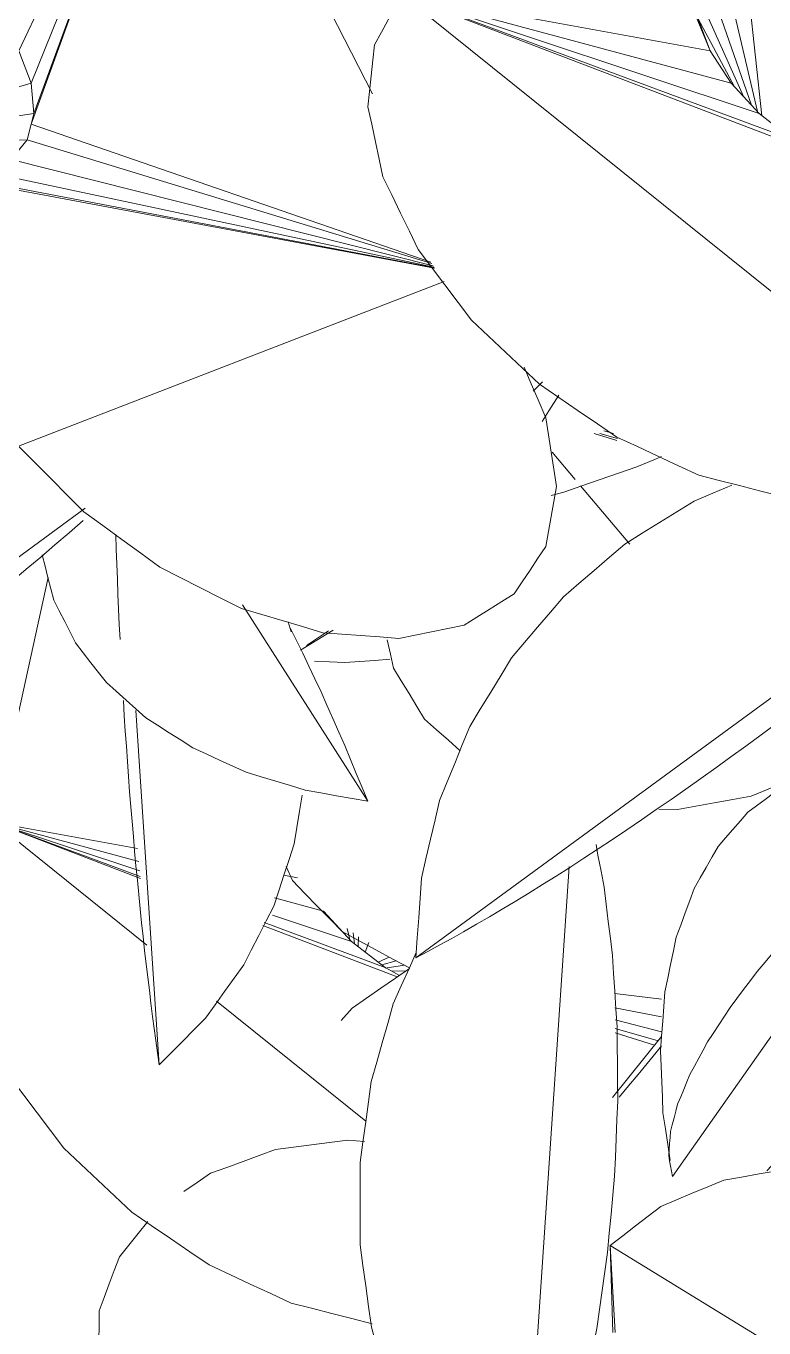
# Model space of a CAD drawing. Header units: metres. Extents: x 10.2 to 20.8, y -0.2 to 6.6.
# Drawn here: x 14.427 to 14.4749, y 1.0496 to 1.1341 of the extents above; entities that cross this region are included whole.
import ezdxf

# ---------------------------------------------------------------- set-up
doc = ezdxf.new("R2010")
doc.units = ezdxf.units.M
doc.layers.add('Importações nas famílias', color=250, linetype='Continuous', lineweight=5)
doc.layers.add('Vegetação', color=7, linetype='Continuous', lineweight=5)

# ---------------------------------------------------------------- blocks, each defined once
blk = doc.blocks.new('Planta_pergolado_12200 - plantas pergolado_skp_Component_17-V2900-Corte 3')
at = {"layer": 'Importações nas famílias'}
for p, q in [((14.444291, 1.078605), (14.443876, 1.079522)), ((14.468254, 1.070907), (14.465215, 1.071282)), ((14.447465, 1.069523), (14.448168, 1.070326)), ((14.468254, 1.069756), (14.465224, 1.070343)), ((14.468254, 1.068794), (14.465231, 1.069557)), ((14.468019, 1.068197), (14.465236, 1.069013)), ((14.467797, 1.067923), (14.465239, 1.068727))]:
    blk.add_line(p, q, dxfattribs=at)
at = {"layer": 'Importações nas famílias', "flags": 128}
for points in [[(14.447518, 1.075295), (14.446711, 1.076123), (14.445904, 1.07695), (14.445098, 1.077777), (14.444291, 1.078605)], [(14.451883, 1.072933), (14.450809, 1.073514), (14.449712, 1.074108), (14.448615, 1.074702), (14.447518, 1.075295)], [(14.448168, 1.070326), (14.449102, 1.070975), (14.450037, 1.071623), (14.450971, 1.072272), (14.451883, 1.072905)]]:
    blk.add_lwpolyline(points, dxfattribs=at)
blk = doc.blocks.new('Planta_pergolado_12200 - plantas pergolado_skp_Component_16-V2901-Corte 3')
blk.add_blockref('Planta_pergolado_12200 - plantas pergolado_skp_Component_17-V2900-Corte 3', (0, 0))
blk = doc.blocks.new('Planta_pergolado_12200 - plantas pergolado_skp_-V2965-Corte 3')
blk.add_blockref('Planta_pergolado_12200 - plantas pergolado_skp_Component_16-V2901-Corte 3', (0, 0))
blk = doc.blocks.new('Planta_pergolado_12200 - plantas pergolado_skp_-V3106-Corte 3')
blk.add_blockref('Planta_pergolado_12200 - plantas pergolado_skp_-V2965-Corte 3', (0, 0))
blk = doc.blocks.new('Planta_pergolado_12200 - plantas pergolado_skp_Component_12-V2736-Corte 3')
at = {"layer": 'Importações nas famílias'}
for p, q in [((14.752685, 0.61727), (14.753376, 0.6179)), ((14.740256, 0.596526), (14.75464, 0.61696))]:
    blk.add_line(p, q, dxfattribs=at)
at = {"layer": 'Importações nas famílias', "flags": 128}
for points in [[(14.74986, 0.622863), (14.749269, 0.622613), (14.748643, 0.622348), (14.748017, 0.622084), (14.747391, 0.621819)], [(14.747391, 0.621819), (14.746831, 0.621405), (14.746272, 0.620991), (14.745712, 0.620576), (14.745152, 0.620162)], [(14.745152, 0.620162), (14.744672, 0.619607), (14.744192, 0.619053), (14.743711, 0.618499), (14.743231, 0.617944)], [(14.743231, 0.617944), (14.742841, 0.617262), (14.742452, 0.616581), (14.742062, 0.615899), (14.741672, 0.615218)], [(14.750134, 0.614753), (14.750772, 0.615382), (14.75141, 0.616011), (14.752047, 0.616641), (14.752685, 0.61727)], [(14.741672, 0.615218), (14.741382, 0.614425), (14.741092, 0.613632), (14.740802, 0.61284), (14.740512, 0.612047)], [(14.747819, 0.612264), (14.748398, 0.612887), (14.748976, 0.613509), (14.749555, 0.614131), (14.750134, 0.614753)], [(14.740512, 0.612047), (14.740329, 0.611162), (14.740146, 0.610277), (14.739962, 0.609391), (14.739779, 0.608506)], [(14.745767, 0.609833), (14.74628, 0.610441), (14.746793, 0.611049), (14.747306, 0.611657), (14.747819, 0.612264)], [(14.744001, 0.607486), (14.744442, 0.608073), (14.744884, 0.60866), (14.745325, 0.609246), (14.745767, 0.609833)], [(14.739779, 0.608506), (14.739706, 0.607549), (14.739634, 0.606592), (14.739561, 0.605635), (14.739489, 0.604678)], [(14.74254, 0.605249), (14.742905, 0.605808), (14.74327, 0.606367), (14.743636, 0.606927), (14.744001, 0.607486)], [(14.741401, 0.603147), (14.741686, 0.603672), (14.74197, 0.604198), (14.742255, 0.604723), (14.74254, 0.605249)], [(14.739489, 0.604678), (14.739529, 0.603672), (14.739569, 0.602666), (14.739609, 0.60166), (14.739649, 0.600653)], [(14.740596, 0.601202), (14.740797, 0.601688), (14.740998, 0.602174), (14.7412, 0.602661), (14.741401, 0.603147)], [(14.740134, 0.599438), (14.740249, 0.599879), (14.740365, 0.60032), (14.74048, 0.600761), (14.740596, 0.601202)], [(14.739649, 0.600653), (14.739801, 0.599621), (14.739953, 0.598589), (14.740104, 0.597558)], [(14.74002, 0.597874), (14.740049, 0.598265), (14.740077, 0.598656), (14.740105, 0.599047), (14.740134, 0.599438)], [(14.740256, 0.596526), (14.740197, 0.596863), (14.740138, 0.5972), (14.740079, 0.597537), (14.74002, 0.597874)]]:
    blk.add_lwpolyline(points, dxfattribs=at)
blk = doc.blocks.new('Planta_pergolado_12200 - plantas pergolado_skp_Component_17-V3254-Corte 3')
at = {"layer": 'Importações nas famílias'}
for p, q in [((14.459908, 1.11039), (14.460511, 1.11098)), ((14.465351, 1.107176), (14.463867, 1.107643)), ((14.465396, 1.107304), (14.46424, 1.107643)), ((14.465127, 1.107643), (14.464509, 1.107799)), ((14.461139, 1.106421), (14.462647, 1.104636)), ((14.462979, 1.104242), (14.46619, 1.100439)), ((14.469281, 1.083215), (14.468075, 1.08324))]:
    blk.add_line(p, q, dxfattribs=at)
at = {"layer": 'Importações nas famílias', "flags": 128}
for points in [[(14.450852, 1.092399), (14.450651, 1.093315), (14.450449, 1.094232)], [(14.452868, 1.089087), (14.452364, 1.089915), (14.45186, 1.090743), (14.451356, 1.091571), (14.450852, 1.092399)], [(14.455185, 1.087037), (14.454413, 1.08772), (14.453641, 1.088404), (14.452868, 1.089087)], [(14.478474, 1.085893), (14.477371, 1.085443), (14.476269, 1.084994), (14.475166, 1.084544), (14.474064, 1.084095)], [(14.474064, 1.084095), (14.472868, 1.083875), (14.471673, 1.083655), (14.470477, 1.083435), (14.469281, 1.083215)]]:
    blk.add_lwpolyline(points, dxfattribs=at)
blk = doc.blocks.new('Planta_pergolado_12200 - plantas pergolado_skp_Component_16-V3255-Corte 3')
for name, p in [('Planta_pergolado_12200 - plantas pergolado_skp_Component_17-V3254-Corte 3', (0, 0)), ('Planta_pergolado_12200 - plantas pergolado_skp_Component_12-V2736-Corte 3', (-0.271307, 0.462879))]:
    blk.add_blockref(name, p)
blk = doc.blocks.new('Planta_pergolado_12200 - plantas pergolado_skp_Component_12-V2734-Corte 3')
at = {"layer": 'Importações nas famílias'}
for p, q in [((14.814583, 0.588343), (14.806461, 0.601107)), ((14.809966, 0.598786), (14.809564, 0.599569))]:
    blk.add_line(p, q, dxfattribs=at)
at = {"layer": 'Importações nas famílias', "flags": 128}
for points in [[(14.793443, 0.604345), (14.793635, 0.603611), (14.793827, 0.602877), (14.794019, 0.602142), (14.79421, 0.601408)], [(14.79421, 0.601408), (14.794561, 0.600712), (14.794911, 0.600016), (14.795262, 0.59932), (14.795612, 0.598624)], [(14.795612, 0.598624), (14.796113, 0.597982), (14.796614, 0.597341), (14.797115, 0.596699), (14.797616, 0.596058)], [(14.81155, 0.595455), (14.811154, 0.596288), (14.810758, 0.597121), (14.810362, 0.597954), (14.809966, 0.598786)], [(14.797616, 0.596058), (14.798255, 0.595485), (14.798894, 0.594913), (14.799534, 0.594341), (14.800173, 0.593769)], [(14.813094, 0.591961), (14.812708, 0.592835), (14.812322, 0.593708), (14.811936, 0.594582), (14.81155, 0.595455)], [(14.800173, 0.593769), (14.800936, 0.59328), (14.801699, 0.59279), (14.802462, 0.592301), (14.803225, 0.591812)], [(14.803225, 0.591812), (14.804094, 0.591417), (14.804962, 0.591022), (14.805831, 0.590627), (14.8067, 0.590232)], [(14.814583, 0.588343), (14.814211, 0.589248), (14.813839, 0.590152), (14.813467, 0.591057), (14.813094, 0.591961)], [(14.8067, 0.590232), (14.807654, 0.589941), (14.808608, 0.589649), (14.809562, 0.589358), (14.810516, 0.589067)], [(14.810516, 0.589067), (14.811533, 0.588886), (14.812549, 0.588705), (14.813566, 0.588524), (14.814583, 0.588343)]]:
    blk.add_lwpolyline(points, dxfattribs=at)
blk = doc.blocks.new('Planta_pergolado_12200 - plantas pergolado_skp_Component_16-V3258-Corte 3')
blk.add_blockref('Planta_pergolado_12200 - plantas pergolado_skp_Component_12-V2734-Corte 3', (-0.365401, 0.495412))
blk = doc.blocks.new('Planta_pergolado_12200 - plantas pergolado_skp_Component_12-V2800-Corte 3')
at = {"layer": 'Importações nas famílias'}
blk.add_line((14.824367, 0.535531), (14.827651, 0.584105), dxfattribs=at)
at = {"layer": 'Importações nas famílias', "flags": 128}
for points in [[(14.829919, 0.582765), (14.829722, 0.583809), (14.829524, 0.584853), (14.829396, 0.58553)], [(14.830466, 0.578333), (14.830329, 0.579441), (14.830192, 0.580549), (14.830056, 0.581657), (14.829919, 0.582765)], [(14.817729, 0.578518), (14.817284, 0.577526), (14.81676, 0.576355), (14.816235, 0.575184)], [(14.830764, 0.573694), (14.830689, 0.574854), (14.830615, 0.576014), (14.83054, 0.577173), (14.830466, 0.578333)], [(14.816235, 0.575184), (14.815878, 0.573927), (14.815521, 0.572669), (14.815165, 0.571412), (14.814808, 0.570155)], [(14.830809, 0.5689), (14.830798, 0.570098), (14.830786, 0.571297), (14.830775, 0.572495), (14.830764, 0.573694)], [(14.814808, 0.570155), (14.814628, 0.568841), (14.814448, 0.567528), (14.814268, 0.566214), (14.814088, 0.5649)], [(14.830602, 0.564003), (14.830654, 0.565227), (14.830706, 0.566451), (14.830757, 0.567676), (14.830809, 0.5689)], [(14.814088, 0.5649), (14.814088, 0.563561), (14.814089, 0.562221), (14.81409, 0.560882), (14.814091, 0.559542)], [(14.830144, 0.559059), (14.830258, 0.560295), (14.830373, 0.561531), (14.830487, 0.562767), (14.830602, 0.564003)], [(14.814091, 0.559542), (14.814272, 0.558209), (14.814454, 0.556875), (14.814635, 0.555541), (14.814816, 0.554207)], [(14.82944, 0.554122), (14.829616, 0.555357), (14.829792, 0.556591), (14.829968, 0.557825), (14.830144, 0.559059)], [(14.814816, 0.554207), (14.815174, 0.552911), (14.815532, 0.551614), (14.81589, 0.550317), (14.816248, 0.549021)], [(14.828499, 0.549248), (14.828735, 0.550466), (14.82897, 0.551685), (14.829205, 0.552904), (14.82944, 0.554122)], [(14.816248, 0.549021), (14.816775, 0.547791), (14.817301, 0.546562), (14.817827, 0.545333), (14.818353, 0.544103)], [(14.827331, 0.544489), (14.827623, 0.545679), (14.827915, 0.546869), (14.828207, 0.548058), (14.828499, 0.549248)], [(14.825949, 0.5399), (14.826294, 0.541047), (14.82664, 0.542195), (14.826985, 0.543342), (14.827331, 0.544489)], [(14.818353, 0.544103), (14.819035, 0.54297), (14.819717, 0.541837), (14.820399, 0.540704), (14.821081, 0.539571)], [(14.821081, 0.539571), (14.821902, 0.538561), (14.822724, 0.537551), (14.823546, 0.536541), (14.824367, 0.535531)], [(14.824367, 0.535531), (14.824763, 0.536623), (14.825158, 0.537715), (14.825553, 0.538808), (14.825949, 0.5399)]]:
    blk.add_lwpolyline(points, dxfattribs=at)
blk = doc.blocks.new('Planta_pergolado_12200 - plantas pergolado_skp_Component_12-V3301-Corte 3')
at = {"layer": 'Importações nas famílias'}
blk.add_line((14.461089, 1.103598), (14.461899, 1.103826), dxfattribs=at)
at = {"layer": 'Importações nas famílias', "flags": 128}
for points in [[(14.461575, 1.110125), (14.460937, 1.109109), (14.460498, 1.108411)], [(14.466639, 1.10547), (14.467854, 1.105966), (14.468254, 1.106129)], [(14.461899, 1.103826), (14.463084, 1.104237), (14.464269, 1.104648), (14.465454, 1.105059), (14.466639, 1.10547)]]:
    blk.add_lwpolyline(points, dxfattribs=at)
blk = doc.blocks.new('Planta_pergolado_12200 - plantas pergolado_skp_Component_12-V2786-Corte 3')
at = {"layer": 'Importações nas famílias'}
blk.add_line((14.756396, 0.413317), (14.796247, 0.442517), dxfattribs=at)
at = {"layer": 'Importações nas famílias', "flags": 128}
for points in [[(14.776891, 0.444008), (14.77567, 0.443488), (14.774449, 0.442968)], [(14.774449, 0.442968), (14.773328, 0.442272), (14.772206, 0.441577), (14.771085, 0.440881), (14.769964, 0.440186)], [(14.793367, 0.43934), (14.79428, 0.44013), (14.795193, 0.44092), (14.796105, 0.44171)], [(14.769964, 0.440186), (14.768969, 0.439331), (14.767974, 0.438476), (14.766979, 0.437621), (14.765984, 0.436766)], [(14.78958, 0.436182), (14.790526, 0.436972), (14.791473, 0.437761), (14.79242, 0.438551), (14.793367, 0.43934)], [(14.765984, 0.436766), (14.765139, 0.435771), (14.764293, 0.434777), (14.763448, 0.433782), (14.762602, 0.432788)], [(14.785697, 0.433061), (14.786668, 0.433841), (14.787638, 0.434621), (14.788609, 0.435402), (14.78958, 0.436182)], [(14.762602, 0.432788), (14.761926, 0.431677), (14.76125, 0.430567), (14.760574, 0.429457), (14.759898, 0.428346)], [(14.781763, 0.430011), (14.782746, 0.430773), (14.78373, 0.431536), (14.784713, 0.432298), (14.785697, 0.433061)], [(14.77782, 0.427066), (14.778806, 0.427803), (14.779792, 0.428539), (14.780777, 0.429275), (14.781763, 0.430011)], [(14.759898, 0.428346), (14.759407, 0.427146), (14.758916, 0.425945), (14.758425, 0.424745), (14.757934, 0.423544)], [(14.773914, 0.42426), (14.774891, 0.424962), (14.775867, 0.425663), (14.776844, 0.426365), (14.77782, 0.427066)], [(14.757934, 0.423544), (14.75764, 0.422282), (14.757346, 0.42102), (14.757052, 0.419757), (14.756758, 0.418495)], [(14.770086, 0.421623), (14.771043, 0.422282), (14.772, 0.422941), (14.772957, 0.423601), (14.773914, 0.42426)], [(14.766381, 0.419184), (14.767307, 0.419794), (14.768234, 0.420403), (14.76916, 0.421013), (14.770086, 0.421623)], [(14.756758, 0.418495), (14.756667, 0.4172), (14.756577, 0.415906), (14.756486, 0.414611), (14.756396, 0.413317)], [(14.762838, 0.416971), (14.763724, 0.417524), (14.764609, 0.418077), (14.765495, 0.418631), (14.766381, 0.419184)], [(14.759497, 0.415008), (14.760332, 0.415499), (14.761168, 0.415989), (14.762003, 0.41648), (14.762838, 0.416971)], [(14.756396, 0.413317), (14.757171, 0.41374), (14.757947, 0.414162), (14.758722, 0.414585), (14.759497, 0.415008)]]:
    blk.add_lwpolyline(points, dxfattribs=at)
blk = doc.blocks.new('Planta_pergolado_12200 - plantas pergolado_skp_Component_17-V3302-Corte 3')
at = {"layer": 'Importações nas famílias'}
for p, q in [((14.434614, 1.149412), (14.426529, 1.132483)), ((14.434855, 1.1491), (14.427331, 1.130369)), ((14.434996, 1.148917), (14.427342, 1.127722)), ((14.434987, 1.148929), (14.427518, 1.1284)), ((14.444074, 1.140252), (14.449481, 1.129689)), ((14.426529, 1.132483), (14.427331, 1.130369)), ((14.41524, 1.126875), (14.427331, 1.130369)), ((14.427331, 1.130369), (14.427518, 1.1284)), ((14.427518, 1.1284), (14.415455, 1.126675)), ((14.427518, 1.1284), (14.427342, 1.127722)), ((14.427342, 1.127722), (14.427078, 1.126708)), ((14.427342, 1.127722), (14.453272, 1.118766)), ((14.415896, 1.126466), (14.427078, 1.126708)), ((14.427078, 1.126708), (14.42604, 1.12541)), ((14.427078, 1.126708), (14.453337, 1.118661)), ((14.42604, 1.12541), (14.453423, 1.118524)), ((14.453514, 1.118375), (14.420221, 1.124594)), ((14.453508, 1.118384), (14.422491, 1.124316)), ((14.424476, 1.124594), (14.453479, 1.118432)), ((14.42652, 1.106818), (14.454144, 1.117503))]:
    blk.add_line(p, q, dxfattribs=at)
at = {"layer": 'Importações nas famílias', "flags": 128}
for points in [[(14.459322, 1.111937), (14.459725, 1.111006), (14.460235, 1.109828), (14.460745, 1.108649)], [(14.460745, 1.108649), (14.460918, 1.107535), (14.461091, 1.106421), (14.461264, 1.105307), (14.461438, 1.104193)], [(14.430753, 1.102551), (14.429695, 1.103618), (14.428637, 1.104685), (14.427579, 1.105751), (14.42652, 1.106818)], [(14.461438, 1.104193), (14.461263, 1.103218), (14.461088, 1.102244), (14.460912, 1.10127), (14.460737, 1.100296)], [(14.435684, 1.098956), (14.434451, 1.099854), (14.433218, 1.100753), (14.431986, 1.101652), (14.430753, 1.102551)], [(14.460737, 1.100296), (14.460226, 1.099529), (14.459714, 1.098761), (14.459203, 1.097993), (14.458691, 1.097226)], [(14.440976, 1.096278), (14.439653, 1.096947), (14.43833, 1.097617), (14.437007, 1.098286), (14.435684, 1.098956)], [(14.458691, 1.097226), (14.457878, 1.096717), (14.457065, 1.096208), (14.456252, 1.095699), (14.455439, 1.09519)], [(14.446268, 1.0947), (14.444945, 1.095094), (14.443622, 1.095489), (14.442299, 1.095883), (14.440976, 1.096278)], [(14.451202, 1.094329), (14.449968, 1.094421), (14.448735, 1.094514), (14.447502, 1.094607), (14.446268, 1.0947)], [(14.455439, 1.09519), (14.454379, 1.094975), (14.45332, 1.094759), (14.452261, 1.094544), (14.451202, 1.094329)]]:
    blk.add_lwpolyline(points, dxfattribs=at)
blk = doc.blocks.new('Planta_pergolado_12200 - plantas pergolado_skp_Component_16-V3303-Corte 3')
for name, p in [('Planta_pergolado_12200 - plantas pergolado_skp_Component_17-V3302-Corte 3', (0, 0)), ('Planta_pergolado_12200 - plantas pergolado_skp_Component_12-V3301-Corte 3', (0, 0)), ('Planta_pergolado_12200 - plantas pergolado_skp_Component_12-V2786-Corte 3', (-0.365401, 0.660272)), ('Planta_pergolado_12200 - plantas pergolado_skp_Component_12-V2800-Corte 3', (-0.365401, 0.495412))]:
    blk.add_blockref(name, p)
blk = doc.blocks.new('Planta_pergolado_12200 - plantas pergolado_skp_Component_17-V3305-Corte 3')
at = {"layer": 'Importações nas famílias'}
for p, q in [((14.424946, 1.082379), (14.428434, 1.098289)), ((14.43424, 1.080687), (14.424946, 1.082379)), ((14.424946, 1.082379), (14.434839, 1.07442)), ((14.43432, 1.079854), (14.424946, 1.082379)), ((14.434379, 1.079237), (14.424946, 1.082379)), ((14.434414, 1.078864), (14.424946, 1.082379)), ((14.434426, 1.078745), (14.424946, 1.082379)), ((14.44463, 1.078796), (14.443739, 1.078958)), ((14.446305, 1.076626), (14.443124, 1.077482)), ((14.448135, 1.074656), (14.443009, 1.076363)), ((14.448135, 1.074656), (14.446305, 1.076626)), ((14.451092, 1.072356), (14.442381, 1.075695)), ((14.450307, 1.072964), (14.442457, 1.075878)), ((14.448015, 1.074784), (14.447848, 1.0755)), ((14.448235, 1.075211), (14.44831, 1.07452)), ((14.450307, 1.072964), (14.448135, 1.074656)), ((14.448564, 1.074321), (14.448585, 1.074949)), ((14.449016, 1.073969), (14.449254, 1.074577)), ((14.450569, 1.073644), (14.449862, 1.073311)), ((14.450092, 1.073131), (14.451021, 1.0734)), ((14.451557, 1.07311), (14.450307, 1.072931)), ((14.451235, 1.072455), (14.450307, 1.072964)), ((14.450748, 1.072722), (14.451648, 1.072742)), ((14.439365, 1.070779), (14.449046, 1.06299))]:
    blk.add_line(p, q, dxfattribs=at)
at = {"layer": 'Importações nas famílias', "flags": 128}
for points in [[(14.429466, 1.061236), (14.4286, 1.062385), (14.427734, 1.063535), (14.426868, 1.064684), (14.426002, 1.065833)], [(14.433863, 1.057081), (14.432764, 1.05812), (14.431665, 1.059159), (14.430565, 1.060197), (14.429466, 1.061236)], [(14.438894, 1.053652), (14.437636, 1.054509), (14.436379, 1.055366), (14.435121, 1.056224), (14.433863, 1.057081)], [(14.444215, 1.051181), (14.442885, 1.051799), (14.441555, 1.052416), (14.440224, 1.053034), (14.438894, 1.053652)], [(14.449465, 1.049838), (14.448152, 1.050174), (14.44684, 1.05051), (14.445528, 1.050845), (14.444215, 1.051181)]]:
    blk.add_lwpolyline(points, dxfattribs=at)
blk = doc.blocks.new('Planta_pergolado_12200 - plantas pergolado_skp_Component_16-V3306-Corte 3')
blk.add_blockref('Planta_pergolado_12200 - plantas pergolado_skp_Component_17-V3305-Corte 3', (0, 0))
blk = doc.blocks.new('Planta_pergolado_12200 - plantas pergolado_skp_Component_17-V3310-Corte 3')
at = {"layer": 'Importações nas famílias'}
for p, q in [((14.457828, 1.165427), (14.4714, 1.132483)), ((14.473454, 1.140372), (14.474767, 1.128263)), ((14.474473, 1.128528), (14.471889, 1.139556)), ((14.474091, 1.12894), (14.470852, 1.138258)), ((14.4714, 1.132483), (14.451403, 1.136123)), ((14.451403, 1.136123), (14.48783, 1.106818)), ((14.472763, 1.130369), (14.451403, 1.136123)), ((14.474592, 1.1284), (14.451403, 1.136123)), ((14.476764, 1.126708), (14.451403, 1.136123)), ((14.481048, 1.124758), (14.451403, 1.136123)), ((14.473596, 1.129472), (14.470411, 1.136567)), ((14.470598, 1.134597), (14.4714, 1.132483)), ((14.472984, 1.130132), (14.470598, 1.134597)), ((14.472763, 1.130369), (14.4714, 1.132483)), ((14.474592, 1.1284), (14.472763, 1.130369)), ((14.476764, 1.126708), (14.474592, 1.1284))]:
    blk.add_line(p, q, dxfattribs=at)
at = {"layer": 'Importações nas famílias', "flags": 128}
for points in [[(14.449618, 1.132868), (14.450064, 1.133682), (14.45051, 1.134495), (14.450957, 1.135309), (14.451403, 1.136123)], [(14.449195, 1.128837), (14.449301, 1.129845), (14.449407, 1.130852), (14.449512, 1.13186), (14.449618, 1.132868)], [(14.450165, 1.124304), (14.449922, 1.125437), (14.44968, 1.12657), (14.449438, 1.127704), (14.449195, 1.128837)], [(14.452459, 1.119577), (14.451886, 1.120759), (14.451312, 1.12194), (14.450738, 1.123122), (14.450165, 1.124304)], [(14.455923, 1.11498), (14.455057, 1.116129), (14.454191, 1.117279), (14.453325, 1.118428), (14.452459, 1.119577)], [(14.460321, 1.110825), (14.459221, 1.111864), (14.458122, 1.112902), (14.457023, 1.113941), (14.455923, 1.11498)], [(14.465351, 1.107395), (14.464094, 1.108253), (14.462836, 1.10911), (14.461578, 1.109968), (14.460321, 1.110825)], [(14.470673, 1.104925), (14.469342, 1.105543), (14.468012, 1.10616), (14.466682, 1.106778), (14.465351, 1.107395)], [(14.475922, 1.103582), (14.47461, 1.103918), (14.473297, 1.104254), (14.471985, 1.104589), (14.470673, 1.104925)]]:
    blk.add_lwpolyline(points, dxfattribs=at)
blk = doc.blocks.new('Planta_pergolado_12200 - plantas pergolado_skp_Component_16-V3311-Corte 3')
for name, p in [('Planta_pergolado_12200 - plantas pergolado_skp_Component_17-V3310-Corte 3', (0, 0)), ('Planta_pergolado_12200 - plantas pergolado_skp_Component_12-V2786-Corte 3', (-0.304092, 0.660272))]:
    blk.add_blockref(name, p)
blk = doc.blocks.new('Planta_pergolado_12200 - plantas pergolado_skp_-V3312-Corte 3')
for name in ['Planta_pergolado_12200 - plantas pergolado_skp_Component_16-V3303-Corte 3', 'Planta_pergolado_12200 - plantas pergolado_skp_Component_16-V3311-Corte 3', 'Planta_pergolado_12200 - plantas pergolado_skp_Component_16-V3306-Corte 3']:
    blk.add_blockref(name, (0, 0))
blk = doc.blocks.new('Planta_pergolado_12200 - plantas pergolado_skp_-V3313-Corte 3')
for name in ['Planta_pergolado_12200 - plantas pergolado_skp_-V3312-Corte 3', 'Planta_pergolado_12200 - plantas pergolado_skp_Component_16-V3258-Corte 3', 'Planta_pergolado_12200 - plantas pergolado_skp_Component_16-V3255-Corte 3']:
    blk.add_blockref(name, (0, 0))
blk = doc.blocks.new('Planta_pergolado_12200 - plantas pergolado_skp_-V3437-Corte 3')
blk.add_blockref('Planta_pergolado_12200 - plantas pergolado_skp_-V3313-Corte 3', (0, 0))
blk = doc.blocks.new('Planta_pergolado_12200 - plantas pergolado_skp_Component_12-V3668-Corte 3')
at = {"layer": 'Importações nas famílias'}
blk.add_line((14.893273, 1.743182), (14.895391, 1.744481), dxfattribs=at)
at = {"layer": 'Importações nas famílias', "flags": 128}
for points in [[(14.895098, 1.744449), (14.894379, 1.743971), (14.89366, 1.743493)], [(14.894186, 1.742465), (14.895168, 1.742429), (14.896149, 1.742392)], [(14.896149, 1.742392), (14.897127, 1.74246), (14.898105, 1.742528), (14.899083, 1.742595)]]:
    blk.add_lwpolyline(points, dxfattribs=at)
blk = doc.blocks.new('Planta_pergolado_12200 - plantas pergolado_skp_Component_16-V3869-Corte 3')
blk.add_blockref('Planta_pergolado_12200 - plantas pergolado_skp_Component_12-V3668-Corte 3', (-0.448465, -0.649623))
blk = doc.blocks.new('Planta_pergolado_12200 - plantas pergolado_skp_Component_12-V3884-Corte 3')
at = {"layer": 'Importações nas famílias'}
for p, q in [((14.432827, 1.101074), (14.432853, 1.100125)), ((14.44422, 1.094765), (14.444023, 1.095412)), ((14.43412, 1.089645), (14.435652, 1.066642))]:
    blk.add_line(p, q, dxfattribs=at)
at = {"layer": 'Importações nas famílias', "flags": 128}
for points in [[(14.432853, 1.100125), (14.43289, 1.099151), (14.432928, 1.098177), (14.432965, 1.097203), (14.433003, 1.096228)], [(14.433003, 1.096228), (14.433052, 1.09524), (14.433102, 1.094251)], [(14.433322, 1.090291), (14.433382, 1.089299), (14.433443, 1.088307)], [(14.433443, 1.088307), (14.433514, 1.087323), (14.433585, 1.086339), (14.433656, 1.085355), (14.433727, 1.084371)], [(14.433727, 1.084371), (14.433807, 1.083405), (14.433888, 1.08244), (14.433969, 1.081474), (14.434049, 1.080509)], [(14.444405, 1.080995), (14.444578, 1.08205), (14.444752, 1.083105), (14.444926, 1.08416)], [(14.434049, 1.080509), (14.434139, 1.079572), (14.434228, 1.078636), (14.434318, 1.0777), (14.434407, 1.076764)], [(14.443074, 1.076936), (14.443407, 1.07795), (14.443739, 1.078965), (14.444072, 1.07998), (14.444405, 1.080995)], [(14.44114, 1.073132), (14.441623, 1.074083), (14.442107, 1.075034), (14.442591, 1.075985), (14.443074, 1.076936)], [(14.434407, 1.076764), (14.434505, 1.075868), (14.434602, 1.074971), (14.434699, 1.074075), (14.434797, 1.073179)], [(14.434797, 1.073179), (14.434901, 1.072332), (14.435005, 1.071485), (14.435109, 1.070639), (14.435213, 1.069792)], [(14.438646, 1.069674), (14.439269, 1.070539), (14.439893, 1.071403), (14.440516, 1.072268), (14.44114, 1.073132)], [(14.435213, 1.069792), (14.435323, 1.069005), (14.435432, 1.068217), (14.435542, 1.06743), (14.435652, 1.066642)], [(14.435652, 1.066642), (14.4364, 1.0674), (14.437149, 1.068158), (14.437897, 1.068916), (14.438646, 1.069674)]]:
    blk.add_lwpolyline(points, dxfattribs=at)
blk = doc.blocks.new('Planta_pergolado_12200 - plantas pergolado_skp_Component_12-V3885-Corte 3')
at = {"layer": 'Importações nas famílias'}
blk.add_line((14.468254, 1.068488), (14.465056, 1.064526), dxfattribs=at)
at = {"layer": 'Importações nas famílias', "flags": 128}
for points in [[(14.481797, 1.075826), (14.481723, 1.076821), (14.481675, 1.077483)], [(14.481478, 1.071941), (14.481557, 1.072912), (14.481637, 1.073883), (14.481717, 1.074855), (14.481797, 1.075826)], [(14.480554, 1.068243), (14.480785, 1.069167), (14.481016, 1.070092), (14.481247, 1.071016), (14.481478, 1.071941)], [(14.468254, 1.067888), (14.467893, 1.067449), (14.467307, 1.066738), (14.466722, 1.066026)], [(14.479048, 1.06482), (14.479424, 1.065676), (14.479801, 1.066531), (14.480177, 1.067387), (14.480554, 1.068243)], [(14.466722, 1.066026), (14.466111, 1.065291), (14.4655, 1.064557)], [(14.476993, 1.061752), (14.477507, 1.062519), (14.47802, 1.063286), (14.478534, 1.064053), (14.479048, 1.06482)], [(14.475078, 1.059771), (14.475717, 1.060431), (14.476355, 1.061092), (14.476993, 1.061752)]]:
    blk.add_lwpolyline(points, dxfattribs=at)
blk = doc.blocks.new('Planta_pergolado_12200 - plantas pergolado_skp_Component_17-V3886-Corte 3')
at = {"layer": 'Importações nas famílias'}
for p, q in [((14.44788, 1.061746), (14.44896, 1.061662)), ((14.465082, 1.049265), (14.464923, 1.05492)), ((14.464923, 1.05492), (14.465246, 1.049258)), ((14.476745, 1.047658), (14.464923, 1.05492))]:
    blk.add_line(p, q, dxfattribs=at)
at = {"layer": 'Importações nas famílias', "flags": 128}
for points in [[(14.443194, 1.061145), (14.444365, 1.061295), (14.445537, 1.061446), (14.446708, 1.061596), (14.44788, 1.061746)], [(14.438979, 1.059604), (14.440033, 1.059989), (14.441086, 1.060374), (14.44214, 1.06076), (14.443194, 1.061145)], [(14.472284, 1.059164), (14.473438, 1.059363), (14.474592, 1.059562), (14.475746, 1.05976), (14.4769, 1.059959)], [(14.43725, 1.058415), (14.438115, 1.05901), (14.438979, 1.059604)], [(14.468199, 1.057446), (14.46922, 1.057875), (14.470241, 1.058305), (14.471262, 1.058735), (14.472284, 1.059164)], [(14.464923, 1.05492), (14.465742, 1.055552), (14.466561, 1.056183), (14.46738, 1.056814), (14.468199, 1.057446)], [(14.433058, 1.054178), (14.433674, 1.054941), (14.43429, 1.055703), (14.434906, 1.056465)], [(14.431756, 1.050664), (14.432082, 1.051542), (14.432407, 1.052421), (14.432733, 1.0533), (14.433058, 1.054178)], [(14.431704, 1.046924), (14.431717, 1.047859), (14.43173, 1.048794), (14.431743, 1.049729), (14.431756, 1.050664)]]:
    blk.add_lwpolyline(points, dxfattribs=at)
blk = doc.blocks.new('Planta_pergolado_12200 - plantas pergolado_skp_Component_16-V3887-Corte 3')
for name in ['Planta_pergolado_12200 - plantas pergolado_skp_Component_12-V3884-Corte 3', 'Planta_pergolado_12200 - plantas pergolado_skp_Component_12-V3885-Corte 3', 'Planta_pergolado_12200 - plantas pergolado_skp_Component_17-V3886-Corte 3']:
    blk.add_blockref(name, (0, 0))
blk = doc.blocks.new('Planta_pergolado_12200 - plantas pergolado_skp_-V3935-Corte 3')
for name in ['Planta_pergolado_12200 - plantas pergolado_skp_Component_16-V3869-Corte 3', 'Planta_pergolado_12200 - plantas pergolado_skp_Component_16-V3887-Corte 3']:
    blk.add_blockref(name, (0, 0))
blk = doc.blocks.new('Planta_pergolado_12200 - plantas pergolado_skp_-V3936-Corte 3')
blk.add_blockref('Planta_pergolado_12200 - plantas pergolado_skp_-V3935-Corte 3', (0, 0))
blk = doc.blocks.new('Planta_pergolado_12200 - Planta_pergolado_12200-V5114-Corte 3')
for name in ['Planta_pergolado_12200 - plantas pergolado_skp_-V3936-Corte 3', 'Planta_pergolado_12200 - plantas pergolado_skp_-V3437-Corte 3', 'Planta_pergolado_12200 - plantas pergolado_skp_-V3106-Corte 3']:
    blk.add_blockref(name, (0, 0))

msp = doc.modelspace()

# ---------------------------------------------------------------- block references
at = {"layer": 'Vegetação', "color": 250}
msp.add_blockref('Planta_pergolado_12200 - Planta_pergolado_12200-V5114-Corte 3', (0, 0), dxfattribs=at)

doc.saveas('drawing.dxf')
